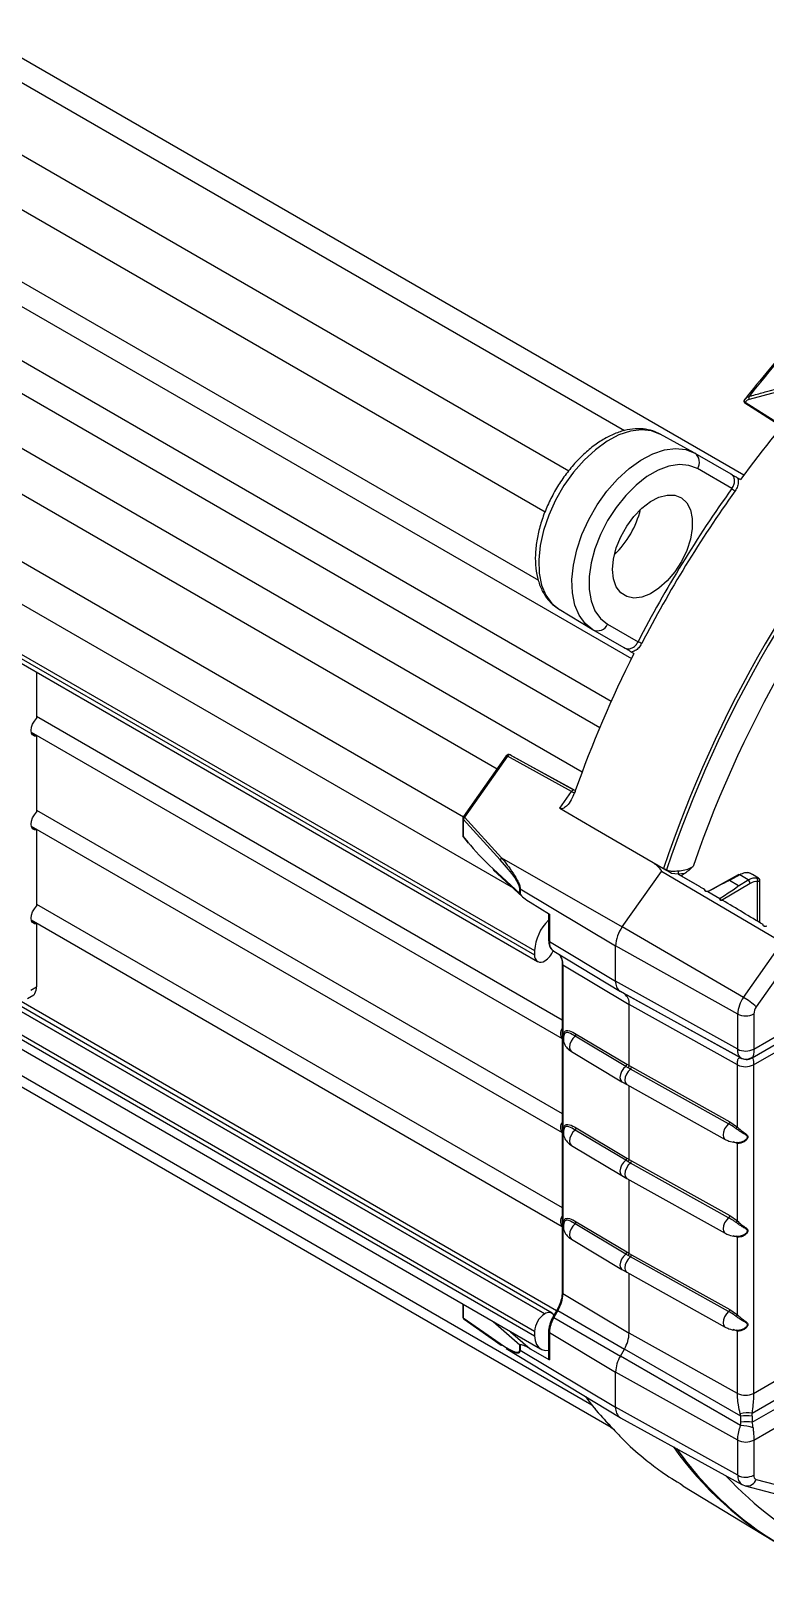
# Model space of a CAD drawing. Extents: x 7 to 135, y 1 to 99.
# Drawn here: x 25.64 to 29.48, y 69.12 to 77.21 of the extents above; entities that cross this region are included whole.
import ezdxf

# ---------------------------------------------------------------- set-up
doc = ezdxf.new("R2010")
doc.units = 0
doc.header["$MEASUREMENT"] = 0
doc.layers.add('OBJECT', color=7, linetype='CONTINUOUS')

msp = doc.modelspace()

# ---------------------------------------------------------------- linework, layer by layer
at = {"layer": 'OBJECT'}
for p, q in [((19.0765, 80.8348), (29.3657, 74.8949)), ((18.9982, 80.7517), (28.7422, 75.1267)), ((18.6713, 80.563), (28.4513, 74.9171)), ((18.4669, 80.3952), (28.3277, 74.7027)), ((18.0195, 80.1477), (28.7788, 73.9365)), ((18.2362, 80.1508), (28.2928, 74.3453)), ((17.92, 79.922), (28.6734, 73.7142)), ((24.1848, 76.1335), (28.6135, 73.5769)), ((23.9855, 75.9642), (28.5215, 73.3457)), ((23.8599, 75.7952), (28.0772, 73.3606)), ((23.0792, 75.6722), (28.1603, 72.7389)), ((23.7318, 75.5176), (27.9009, 73.1109)), ((23.0751, 75.4125), (28.2732, 72.4117)), ((29.6975, 75.3713), (29.3926, 75.2892)), ((23.2168, 75.3083), (28.2732, 72.3893)), ((23.2625, 75.2566), (28.2887, 72.355)), ((29.3708, 75.2705), (29.5673, 75.1458)), ((29.372, 75.2748), (29.5701, 75.1492)), ((29.106, 75.0103), (28.9278, 75.1081)), ((29.1093, 75.0084), (29.2969, 74.9001)), ((29.3029, 74.8239), (29.1232, 74.9277)), ((29.3329, 74.8801), (29.3485, 74.8716)), ((28.8168, 74.7061), (28.823, 74.7025)), ((28.693, 74.4918), (28.6993, 74.4882)), ((28.4004, 74.1944), (28.5742, 74.0891)), ((28.7406, 73.9929), (28.5775, 74.0871)), ((28.6543, 74.1155), (28.8131, 74.0238)), ((28.7916, 73.9622), (28.7778, 73.9705)), ((25.6727, 73.8652), (25.6727, 73.6239)), ((25.6727, 73.6349), (28.4169, 72.0506)), ((25.6452, 73.5522), (28.4169, 71.9521)), ((25.6727, 73.5315), (25.6468, 73.5465)), ((25.6727, 73.5315), (25.6727, 73.134)), ((23.3118, 73.4097), (28.3262, 70.515)), ((28.3268, 70.5153), (23.3124, 73.4101)), ((28.3643, 70.519), (23.3381, 73.4206)), ((23.37, 73.4299), (28.3879, 70.5331)), ((28.1254, 73.4287), (27.901, 73.111)), ((28.1312, 73.4265), (27.9068, 73.1088)), ((28.4664, 73.2424), (28.1312, 73.4265)), ((28.1448, 73.4333), (28.48, 73.2491)), ((28.1531, 73.4288), (28.1448, 73.4333)), ((28.4811, 73.2487), (28.1531, 73.4288)), ((22.9006, 73.3153), (28.5721, 70.0412)), ((23.0312, 73.3762), (28.3043, 70.3321)), ((23.198, 73.3306), (28.2732, 70.4008)), ((28.2732, 70.4231), (23.2168, 73.3421)), ((22.8303, 73.2967), (28.6732, 69.9237)), ((28.4049, 73.1552), (28.4664, 73.2424)), ((28.4855, 73.2467), (28.484, 73.2427)), ((25.6727, 73.1449), (28.4169, 71.5607)), ((27.8983, 73.1024), (27.8983, 73.0126)), ((27.9007, 73.0977), (27.9007, 73.008)), ((28.094, 72.8855), (27.9007, 73.0977)), ((27.9068, 73.1088), (28.1002, 72.8966)), ((25.6452, 73.0622), (28.4169, 71.4622)), ((25.6727, 73.0416), (25.6468, 73.0565)), ((25.6727, 73.0416), (25.6727, 72.6441)), ((27.9007, 73.008), (27.9249, 72.9776)), ((27.9015, 73.0033), (27.9258, 72.9729)), ((28.0566, 72.8387), (28.1963, 72.7098)), ((28.059, 72.8323), (28.2078, 72.6951)), ((28.1002, 72.8966), (28.7309, 72.5354)), ((28.7309, 72.5354), (28.9357, 72.8256)), ((28.8995, 72.8654), (28.9466, 72.841)), ((29.5659, 72.4534), (28.9357, 72.8256)), ((28.9643, 72.831), (28.9466, 72.841)), ((29.0234, 72.8115), (28.9875, 72.815)), ((29.058, 72.8145), (29.0234, 72.8115)), ((29.0234, 72.8115), (29.135, 72.7456)), ((29.058, 72.8145), (29.0424, 72.8052)), ((29.0424, 72.8052), (29.0424, 72.801)), ((29.0424, 72.801), (29.0424, 72.8052)), ((29.0424, 72.801), (29.135, 72.7456)), ((29.3362, 72.8081), (29.1798, 72.721)), ((29.3983, 72.7627), (29.2492, 72.6735)), ((29.3437, 72.8071), (29.2912, 72.7779)), ((29.337, 72.7505), (29.2912, 72.7779)), ((29.337, 72.7505), (29.3877, 72.7808)), ((29.3877, 72.7808), (29.3437, 72.8071)), ((29.4417, 72.7898), (29.4103, 72.8089)), ((29.4368, 72.5653), (29.4368, 72.7726)), ((29.4495, 72.5577), (29.4495, 72.7767)), ((28.1963, 72.7098), (28.1963, 72.7349)), ((28.1981, 72.7335), (28.6959, 72.4359)), ((28.1981, 72.7335), (28.1981, 72.7061)), ((28.2504, 72.6639), (28.3504, 72.602)), ((29.182, 72.7216), (29.1781, 72.7202)), ((29.1781, 72.7202), (29.24, 72.6836)), ((29.1801, 72.7211), (29.1798, 72.721)), ((29.24, 72.6836), (29.2422, 72.6856)), ((25.6727, 72.655), (28.4169, 71.0708)), ((28.3462, 72.6046), (28.3462, 72.4651)), ((28.3504, 72.602), (28.3504, 72.4591)), ((25.6452, 72.5723), (28.4169, 70.9722)), ((25.6727, 72.5517), (25.6468, 72.5666)), ((25.6727, 72.5517), (25.6727, 72.2231)), ((29.3638, 72.1672), (28.7309, 72.5354)), ((28.3504, 72.4591), (28.6959, 72.2526)), ((29.3334, 72.0806), (28.6959, 72.4359)), ((28.6959, 72.2526), (28.6959, 72.4359)), ((29.3638, 72.1672), (29.5659, 72.4534)), ((28.2732, 72.4117), (28.2732, 72.3893)), ((28.3262, 72.3587), (28.3268, 72.3591)), ((28.3735, 72.4082), (28.7207, 72.1977)), ((28.4169, 72.3431), (28.4169, 70.6279)), ((28.4211, 72.3371), (28.7666, 72.1306)), ((28.4211, 72.3371), (28.4211, 70.6219)), ((29.6325, 72.4041), (29.4305, 72.1179)), ((25.6249, 72.1617), (25.6577, 72.1806)), ((25.6426, 72.2058), (25.6727, 72.2231)), ((29.3334, 71.8972), (28.6959, 72.2526)), ((29.3486, 71.8529), (28.7207, 72.1977)), ((28.7418, 72.1855), (28.7207, 72.1977)), ((29.3497, 71.8517), (28.7418, 72.1855)), ((29.3321, 71.8153), (28.7666, 72.1306)), ((28.7666, 71.8112), (28.7666, 72.1306)), ((29.4175, 71.8976), (29.8213, 72.1308)), ((29.3334, 71.8972), (29.3334, 72.0806)), ((29.4082, 71.8517), (29.7837, 72.0685)), ((29.4093, 71.8523), (29.8043, 72.0804)), ((29.4162, 71.8157), (29.7595, 72.0139)), ((29.4175, 72.081), (29.4175, 71.8976)), ((28.7485, 71.8071), (28.4847, 71.9647)), ((28.4907, 71.9761), (28.7545, 71.8185)), ((28.4651, 71.8849), (28.7288, 71.7272)), ((29.3469, 71.8527), (29.3497, 71.8517)), ((29.3497, 71.8517), (29.35, 71.8519)), ((29.4093, 71.8523), (29.4089, 71.8521)), ((28.7607, 71.7997), (28.7485, 71.8071)), ((28.7545, 71.8185), (28.7666, 71.8112)), ((28.7734, 71.7927), (28.7607, 71.7997)), ((28.7666, 71.8112), (28.7792, 71.8042)), ((29.2861, 71.5069), (28.7734, 71.7927)), ((28.7792, 71.8042), (29.2919, 71.5184)), ((29.3321, 71.4903), (29.3321, 71.8153)), ((29.4162, 71.8157), (29.4162, 70.1005)), ((28.7288, 71.7272), (28.7548, 71.7122)), ((28.7548, 71.7122), (29.2675, 71.4264)), ((28.7666, 71.3213), (28.7666, 71.7057)), ((28.7485, 71.3171), (28.4847, 71.4748)), ((28.4907, 71.4862), (28.7545, 71.3285)), ((29.2919, 71.5184), (29.3321, 71.4903)), ((28.4651, 71.395), (28.7288, 71.2373)), ((29.3321, 71.4049), (29.3092, 71.4133)), ((29.3321, 71.0004), (29.3321, 71.4049)), ((28.7607, 71.3098), (28.7485, 71.3171)), ((28.7545, 71.3285), (28.7666, 71.3213)), ((28.7734, 71.3028), (28.7607, 71.3098)), ((28.7666, 71.3213), (28.7792, 71.3143)), ((29.2861, 71.017), (28.7734, 71.3028)), ((28.7792, 71.3143), (29.2919, 71.0285)), ((28.7288, 71.2373), (28.7548, 71.2223)), ((28.7548, 71.2223), (29.2675, 70.9365)), ((28.7666, 70.8313), (28.7666, 71.2157)), ((28.7485, 70.8272), (28.4847, 70.9849)), ((28.4907, 70.9963), (28.7545, 70.8386)), ((29.2919, 71.0285), (29.3321, 71.0004)), ((28.4651, 70.9051), (28.7288, 70.7474)), ((29.3321, 70.915), (29.3092, 70.9234)), ((29.3321, 70.5105), (29.3321, 70.915)), ((28.7607, 70.8199), (28.7485, 70.8272)), ((28.7545, 70.8386), (28.7666, 70.8313)), ((28.7734, 70.8129), (28.7607, 70.8199)), ((28.7666, 70.8313), (28.7792, 70.8244)), ((29.2861, 70.527), (28.7734, 70.8129)), ((28.7792, 70.8244), (29.2919, 70.5385)), ((28.7288, 70.7474), (28.7548, 70.7324)), ((28.7548, 70.7324), (29.2675, 70.4466)), ((28.7666, 70.4154), (28.7666, 70.7258)), ((27.8983, 70.5665), (27.8983, 70.4994)), ((27.9007, 70.5651), (27.9007, 70.4947)), ((28.4211, 70.6219), (28.7666, 70.4154)), ((27.9007, 70.4947), (28.094, 70.36)), ((27.9047, 70.4871), (28.098, 70.3524)), ((28.3268, 70.5153), (28.3262, 70.515)), ((28.3892, 70.5353), (28.3682, 70.4989)), ((28.3945, 70.5322), (28.3735, 70.4958)), ((28.3735, 70.4958), (28.7207, 70.2954)), ((28.3945, 70.5322), (28.7418, 70.3317)), ((29.2919, 70.5385), (29.3321, 70.5105)), ((28.0566, 70.4751), (28.0566, 70.474)), ((28.1963, 70.3523), (28.0566, 70.474)), ((28.1478, 70.4224), (28.2504, 70.3331)), ((28.2732, 70.4231), (28.2732, 70.4008)), ((28.3462, 70.4243), (28.3462, 70.2812)), ((28.3504, 70.4183), (28.6959, 70.2117)), ((28.3504, 70.4183), (28.3504, 70.2753)), ((29.3321, 70.1001), (28.7666, 70.4154)), ((29.3321, 70.4251), (29.3092, 70.4334)), ((29.3321, 70.1001), (29.3321, 70.4251)), ((28.1254, 70.3343), (28.72, 69.9739)), ((28.1963, 70.3273), (28.1963, 70.3523)), ((28.1981, 70.3534), (28.1981, 70.326)), ((28.1981, 70.326), (28.6959, 70.0284)), ((28.2504, 70.3331), (28.3504, 70.2753)), ((28.7207, 70.2954), (28.7418, 70.3317)), ((29.3497, 69.9808), (28.7418, 70.3317)), ((29.3486, 69.9329), (28.7207, 70.2954)), ((29.4162, 70.1005), (29.7595, 70.2987)), ((29.3334, 69.8563), (28.6959, 70.2117)), ((28.6959, 70.0284), (28.6959, 70.2117)), ((29.4082, 69.9979), (29.7837, 70.2147)), ((29.4093, 69.95), (29.8043, 70.1781)), ((29.4175, 69.8568), (29.8213, 70.0899)), ((29.3334, 69.673), (28.6959, 70.0284)), ((29.3497, 69.9808), (29.3469, 69.9937)), ((28.7215, 69.973), (29.3557, 69.6248)), ((29.35, 69.9496), (29.3497, 69.9808)), ((29.4089, 69.9812), (29.4093, 69.95)), ((29.3334, 69.673), (29.3334, 69.8563)), ((29.4175, 69.8568), (29.4175, 69.6734)), ((29.0462, 69.6183), (29.5206, 69.3308)), ((29.3564, 69.6252), (29.3728, 69.6179)), ((29.3728, 69.6179), (29.5855, 69.5623)), ((29.4305, 69.6515), (29.6325, 69.5986))]:
    msp.add_line(p, q, dxfattribs=at)
at = {"layer": 'OBJECT', "flags": 128}
for points in [[(28.9311, 75.1063), (28.8841, 75.1251), (28.8312, 75.131), (28.7738, 75.1237), (28.7135, 75.1035), (28.6519, 75.0709), (28.5908, 75.0268), (28.5317, 74.9724), (28.4764, 74.9092), (28.4263, 74.8389), (28.3827, 74.7635), (28.3469, 74.6849), (28.3198, 74.6054), (28.3023, 74.527), (28.2946, 74.452), (28.2972, 74.3824), (28.3098, 74.3201), (28.3322, 74.2668), (28.3638, 74.2238), (28.4036, 74.1925)], [(28.5775, 74.0871), (28.5373, 74.1187), (28.5055, 74.162), (28.4829, 74.2158), (28.4702, 74.2786), (28.4676, 74.3488), (28.4753, 74.4244), (28.493, 74.5034), (28.5203, 74.5836), (28.5564, 74.6628), (28.6003, 74.7389), (28.6509, 74.8097), (28.7067, 74.8734), (28.7662, 74.9283), (28.8279, 74.9727), (28.8899, 75.0056), (28.9507, 75.026), (29.0086, 75.0333), (29.0619, 75.0274), (29.1093, 75.0084)], [(29.1232, 74.9277), (29.0789, 74.945), (29.0289, 74.9495), (28.9745, 74.941), (28.9176, 74.9197), (28.8598, 74.8863), (28.8029, 74.8419), (28.7486, 74.7877), (28.6986, 74.7254), (28.6543, 74.657), (28.6171, 74.5844), (28.5882, 74.5099), (28.5685, 74.4358), (28.5584, 74.3643), (28.5584, 74.2976), (28.5685, 74.2376), (28.5882, 74.1863), (28.6171, 74.1452), (28.6543, 74.1155)], [(28.6801, 74.4012), (28.685, 74.4558), (28.6994, 74.5135), (28.7227, 74.5715), (28.7537, 74.6272), (28.791, 74.678), (28.8329, 74.7215), (28.8774, 74.7556), (28.9225, 74.7788), (28.9659, 74.7899), (29.0058, 74.7885), (29.0402, 74.7747), (29.0675, 74.749), (29.0864, 74.7126), (29.0961, 74.6674), (29.0961, 74.6153), (29.0864, 74.5588), (29.0675, 74.5006), (29.0402, 74.4434), (29.0058, 74.3898), (28.9659, 74.3424), (28.9225, 74.3034), (28.8774, 74.2746), (28.8329, 74.2573), (28.791, 74.2524), (28.7537, 74.2601), (28.7227, 74.28), (28.6994, 74.3112), (28.685, 74.3522), (28.6801, 74.4012)], [(25.6727, 73.5315), (25.6612, 73.532), (25.6522, 73.5376), (25.6464, 73.5477), (25.6444, 73.5614), (25.6464, 73.5774), (25.6522, 73.5942), (25.6612, 73.6102), (25.6727, 73.6239)], [(28.1448, 73.4333), (28.1433, 73.4338), (28.1417, 73.4339), (28.1399, 73.4336), (28.1381, 73.4329), (28.1363, 73.4318), (28.1345, 73.4303), (28.1327, 73.4285), (28.1312, 73.4265)], [(28.4049, 73.1552), (28.446, 73.1314), (28.5896, 73.0481), (28.9466, 72.841)], [(25.6727, 73.0416), (25.6612, 73.0421), (25.6522, 73.0477), (25.6464, 73.0578), (25.6444, 73.0715), (25.6464, 73.0875), (25.6522, 73.1042), (25.6612, 73.1203), (25.6727, 73.134)], [(27.9007, 73.008), (27.9006, 73.0052), (27.9015, 73.0033)], [(27.9249, 72.9776), (27.9249, 72.9748), (27.9258, 72.9729)], [(29.3892, 72.8177), (29.387, 72.8187), (29.3857, 72.819)], [(29.182, 72.7216), (29.1808, 72.7214), (29.1801, 72.7211)], [(25.6727, 72.5517), (25.6612, 72.5522), (25.6522, 72.5577), (25.6464, 72.5679), (25.6444, 72.5815), (25.6464, 72.5975), (25.6522, 72.6143), (25.6612, 72.6303), (25.6727, 72.6441)], [(28.4847, 71.9647), (28.4729, 71.9534), (28.4633, 71.9389), (28.4569, 71.923), (28.4548, 71.9078), (28.4569, 71.895), (28.4633, 71.8862), (28.4651, 71.8849)], [(28.7485, 71.8071), (28.7367, 71.7957), (28.727, 71.7812), (28.7207, 71.7654), (28.7185, 71.7501), (28.7207, 71.7373), (28.727, 71.7285), (28.7288, 71.7272)], [(28.7734, 71.7927), (28.762, 71.7811), (28.7526, 71.7664), (28.7465, 71.7504), (28.7444, 71.7351), (28.7465, 71.7224), (28.7526, 71.7137), (28.7548, 71.7122)], [(28.4847, 71.4748), (28.4729, 71.4634), (28.4633, 71.4489), (28.4569, 71.4331), (28.4548, 71.4178), (28.4569, 71.405), (28.4633, 71.3962), (28.4651, 71.395)], [(29.2861, 71.5069), (29.2747, 71.4953), (29.2653, 71.4806), (29.2592, 71.4646), (29.2571, 71.4493), (29.2592, 71.4366), (29.2653, 71.4279), (29.2675, 71.4264)], [(28.7485, 71.3171), (28.7367, 71.3058), (28.727, 71.2913), (28.7207, 71.2754), (28.7185, 71.2602), (28.7207, 71.2474), (28.727, 71.2386), (28.7288, 71.2373)], [(28.7734, 71.3028), (28.762, 71.2912), (28.7526, 71.2765), (28.7465, 71.2605), (28.7444, 71.2452), (28.7465, 71.2324), (28.7526, 71.2238), (28.7548, 71.2223)], [(28.4847, 70.9849), (28.4729, 70.9735), (28.4633, 70.959), (28.4569, 70.9432), (28.4548, 70.9279), (28.4569, 70.9151), (28.4633, 70.9063), (28.4651, 70.9051)], [(29.2861, 71.017), (29.2747, 71.0053), (29.2653, 70.9907), (29.2592, 70.9747), (29.2571, 70.9594), (29.2592, 70.9466), (29.2653, 70.9379), (29.2675, 70.9365)], [(28.7485, 70.8272), (28.7367, 70.8158), (28.727, 70.8013), (28.7207, 70.7855), (28.7185, 70.7703), (28.7207, 70.7574), (28.727, 70.7486), (28.7288, 70.7474)], [(28.7734, 70.8129), (28.762, 70.8012), (28.7526, 70.7866), (28.7465, 70.7706), (28.7444, 70.7553), (28.7465, 70.7425), (28.7526, 70.7338), (28.7548, 70.7324)], [(28.3682, 70.4989), (28.3683, 70.4988), (28.369, 70.4984), (28.3701, 70.4978), (28.3716, 70.4969), (28.3735, 70.4958)], [(28.3892, 70.5353), (28.3893, 70.5352), (28.39, 70.5348), (28.3911, 70.5342), (28.3926, 70.5333), (28.3945, 70.5322)], [(29.2861, 70.527), (29.2747, 70.5154), (29.2653, 70.5007), (29.2592, 70.4848), (29.2571, 70.4695), (29.2592, 70.4567), (29.2653, 70.448), (29.2675, 70.4466)], [(28.2732, 70.4008), (28.2757, 70.376), (28.2829, 70.3552), (28.2946, 70.3394), (28.3102, 70.3292), (28.329, 70.3251), (28.3462, 70.3265)], [(28.098, 70.3524), (28.0989, 70.3519), (28.1002, 70.3513)]]:
    msp.add_lwpolyline(points, dxfattribs=at)
at = {"layer": 'OBJECT'}
for centre, radius, start, end in [((33.7058, 71.9431), 5.4682, 128.33574, 142.06457), ((34.1878, 71.3246), 5.9999, 138.06782, 143.76052), ((29.4077, 75.2966), 0.0168, 150.81313, 205.88134), ((34.9475, 70.8321), 6.3282, 138.15237, 161.49175), ((34.9612, 70.8242), 6.3263, 138.15054, 161.48299), ((29.076, 74.9611), 0.0579, 324.66747, 54.77689), ((34.941, 70.8351), 6.179, 137.90817, 160.95288), ((34.5501, 71.0618), 6.4565, 144.36026, 152.69236), ((34.546, 71.0641), 6.4306, 144.36025, 152.69238), ((29.3629, 74.8861), 0.0865, 226.07768, 240.12941), ((28.3477, 74.8339), 0.493, 313.91545, 346.08997), ((28.6017, 74.1397), 0.0579, 245.22877, 335.33135), ((34.3131, 71.176), 6.1846, 153.22458, 160.43898), ((28.7419, 73.8588), 0.1797, 59.92492, 66.66427), ((28.1376, 73.4201), 0.015, 61.72623, 144.77489), ((28.1254, 73.42), 0.00871, 48.01791, 90.04254), ((28.5321, 73.353), 0.1287, 239.2844, 246.46367), ((27.9133, 73.1024), 0.015, 144.77489, 180), ((27.9045, 73.1026), 0.00628, 182.21761, 231.76943), ((27.9192, 73.0946), 0.0188, 131.04011, 170.63747), ((27.9005, 73.101), 0.01, 50.82178, 87.23866), ((27.9133, 73.0126), 0.015, 180, 218.59794), ((27.9045, 73.0129), 0.00628, 182.21761, 231.76943), ((28.0647, 72.8382), 0.00815, 176.43275, 225.70482), ((28.1125, 72.8825), 0.0188, 131.05683, 170.62076), ((27.8185, 72.8348), 1.2051, 358.89242, 359.66546), ((29.3391, 72.8012), 0.00747, 52.33464, 112.98393), ((29.3756, 72.7616), 0.0228, 2.79587, 57.78885), ((29.4224, 72.7793), 0.0159, 334.91035, 53.39042), ((28.2041, 72.7437), 0.0118, 228.42347, 239.41352), ((29.2249, 72.6713), 0.0225, 2.63917, 39.45485), ((28.5061, 72.4005), 0.2331, 133.29263, 177.25325), ((28.8763, 72.4284), 0.1806, 143.6507, 177.59958), ((28.3536, 72.4658), 0.00742, 185.35452, 244.61459), ((28.4061, 72.4536), 0.056, 174.37949, 234.30203), ((28.3055, 72.3841), 0.0328, 170.786, 309.20344), ((28.2654, 72.4552), 0.1141, 302.55289, 337.44406), ((28.3499, 72.3415), 0.0714, 356.44672, 44.57974), ((28.4243, 72.3438), 0.00746, 186.05645, 244.54405), ((25.6113, 72.2206), 0.0614, 327.656, 2.34749), ((28.756, 72.2467), 0.0604, 174.37953, 234.30209), ((28.7065, 72.1365), 0.0604, 354.37953, 54.30209), ((29.4905, 72.074), 0.1573, 143.65071, 177.5996), ((29.1764, 71.8442), 0.3735, 47.12706, 59.86795), ((29.4844, 72.0782), 0.067, 143.65062, 177.59979), ((29.375, 72.1631), 0.0925, 243.23353, 297.34415), ((28.4524, 71.9791), 0.0445, 142.83641, 217.16359), ((28.4754, 71.9769), 0.0154, 307.50582, 357.00775), ((29.375, 71.9798), 0.0925, 243.23353, 297.34415), ((29.3784, 71.9035), 0.0598, 238.21717, 299.96299), ((29.3769, 71.9046), 0.059, 241.25108, 308.81877), ((29.3789, 71.9041), 0.06, 240.8107, 299.99949), ((29.3793, 71.9043), 0.06, 240.8122, 299.99799), ((28.7391, 71.8193), 0.0154, 307.51619, 356.98034), ((28.7633, 71.805), 0.0159, 309.41946, 357.18844), ((29.3738, 71.8979), 0.0925, 243.23439, 297.3432), ((28.4524, 71.4892), 0.0445, 142.83646, 217.16354), ((28.4754, 71.487), 0.0154, 307.50677, 357.0073), ((29.276, 71.5192), 0.0159, 309.39132, 357.21658), ((29.3109, 71.4999), 0.0233, 309.40437, 335.85066), ((29.3254, 71.4039), 0.0068, 8.58682, 87.74057), ((28.7391, 71.3293), 0.0154, 307.51714, 356.97989), ((28.7633, 71.3151), 0.0159, 309.42038, 357.18799), ((28.4524, 70.9993), 0.0445, 142.83646, 217.16354), ((28.4754, 70.9971), 0.0154, 307.50648, 357.00759), ((29.276, 71.0292), 0.0159, 309.39224, 357.21613), ((29.3109, 71.0099), 0.0233, 309.40405, 335.85058), ((29.3254, 70.914), 0.0068, 8.58593, 87.74087), ((28.7391, 70.8394), 0.0154, 307.51685, 356.98018), ((28.7633, 70.8251), 0.0159, 309.4201, 357.18827), ((28.2356, 70.6282), 0.1857, 328.85638, 358.04342), ((28.4243, 70.6286), 0.00742, 185.35452, 244.61459), ((27.9133, 70.4994), 0.015, 180, 235.14532), ((27.9045, 70.4996), 0.00628, 182.21761, 231.76943), ((27.9105, 70.495), 0.00986, 181.98498, 233.86723), ((28.3883, 70.4179), 0.1153, 122.6055, 177.39448), ((28.3476, 70.4902), 0.0326, 35.58026, 129.59637), ((28.5109, 70.4128), 0.1606, 148.8562, 178.04358), ((29.276, 70.5393), 0.0159, 309.39197, 357.21641), ((29.3109, 70.52), 0.0233, 309.40405, 335.85058), ((28.3536, 70.425), 0.00743, 185.39306, 244.59839), ((28.5936, 70.4213), 0.1731, 328.85617, 358.04357), ((29.3254, 70.4241), 0.0068, 8.58678, 87.73988), ((28.1038, 70.3604), 0.00986, 181.98536, 233.88075), ((28.2041, 70.3361), 0.0118, 228.42347, 239.41352), ((28.8689, 70.2058), 0.1731, 148.85617, 178.04357), ((29.3738, 70.1827), 0.0925, 243.23439, 297.3432), ((28.7569, 70.023), 0.0613, 174.96947, 234.66905), ((29.3903, 69.8108), 0.1879, 84.53989, 103.37408), ((29.3388, 69.6942), 0.2389, 71.6867, 87.6578), ((29.3805, 69.813), 0.1706, 80.41287, 100.41771), ((29.3809, 69.7818), 0.1706, 80.4116, 100.41901), ((29.375, 69.9389), 0.0925, 243.23353, 297.34415), ((30.4437, 70.8401), 1.7689, 215.16409, 240.86581), ((30.5118, 70.8781), 1.8387, 215.40377, 230.266), ((30.5261, 70.8169), 1.699, 222.42643, 266.57349), ((29.3864, 69.6683), 0.0533, 174.94684, 234.96869), ((29.375, 69.7556), 0.0925, 243.23353, 297.34415), ((29.4377, 69.6706), 0.0205, 172.11224, 249.14243), ((29.382, 69.6685), 0.0513, 259.60985, 340.71018), ((30.4095, 70.7636), 1.6853, 230.45208, 251.85158)]:
    msp.add_arc(centre, radius, start, end, dxfattribs=at)
for centre, major_axis, ratio, start_param, end_param in [((28.4719, 73.2365), (0.0085, 0.0124), 0.526328, 0.056282, 1.45229), ((28.0725, 72.8873), (0.1955, -0.1855), 0.172095, 4.03341, 4.793632), ((27.9775, 72.931), (0.2159, -0.2048), 0.172095, 0.161859, 1.171151), ((27.7382, 73.5223), (1.1977, -0.6966), 0.042784, 6.27941, 6.556261), ((30.1732, 72.0842), (3.6994, -2.1356), 0.009935, 1.902793, 1.928), ((29.0261, 72.7617), (7.3322, -4.38), 0.004925, 1.555199, 1.558885), ((28.5596, 72.3582), (0.7317, 0.4196), 0.012773, 0.007173, 0.54638), ((28.6305, 72.3159), (0.7066, 0.4346), 0.013205, 5.750848, 6.290076), ((29.3983, 72.6783), (0.0503, 0.0903), 0.567218, 0.211874, 0.777194), ((28.2089, 72.7145), (-0.0086, 0.0196), 0.629531, 1.534865, 1.730865), ((28.2506, 72.676), (0.0532, -0.0341), 0.163989, 3.442415, 4.813514), ((29.0261, 72.7617), (7.3322, -4.38), 0.004925, 1.513685, 1.542462), ((25.5882, 72.256), (-0.0718, 0.0736), 0.333306, 3.056823, 3.318704), ((29.2893, 71.8861), (0.0607, -0.0342), 0.010626, 6.276979, 6.507549), ((29.2165, 71.741), (0.1925, 0.1111), 0.00007, 6.197181, 6.270648), ((29.3185, 71.9385), (0.0931, -0.0843), 0.270168, 6.196621, 6.427191), ((27.9775, 70.5235), (0.2159, -0.2048), 0.172095, 5.435752, 6.445044), ((28.2089, 70.357), (0.015, 0.0068), 0.100542, 2.327922, 2.523922), ((28.2506, 70.3207), (0.0532, -0.032), 0.169875, 1.676324, 3.047423), ((28.3612, 70.2813), (0.015, 0.0002), 0.567125, 3.133167, 3.901112), ((29.2165, 70.0896), (-0.1361, 0.2357), 0.577247, 3.93937, 4.012837), ((29.2893, 69.9145), (0.0432, 0.073), 0.584325, 5.285999, 5.516569), ((29.3185, 69.8976), (0.0165, 0.1312), 0.719639, 4.98106, 5.21163)]:
    msp.add_ellipse(centre, major_axis=major_axis, ratio=ratio, start_param=start_param, end_param=end_param, dxfattribs=at)
for points, knots in [([(30.3041, 76.2307), (30.2771, 76.2095), (30.1991, 76.1481), (30.0715, 76.0395), (29.9225, 75.9026), (29.7765, 75.7576), (29.634, 75.6049), (29.4977, 75.4487), (29.4113, 75.3403), (29.3693, 75.2877)], [0, 0, 0, 0, 0.081632, 0.236326, 0.390961, 0.545529, 0.700035, 0.854485, 1, 1, 1, 1]), ([(29.3931, 75.3048), (29.3986, 75.3063), (29.4265, 75.3141), (29.5266, 75.3418), (29.6217, 75.367), (29.6943, 75.3862)], [0, 0, 0, 0, 0.055718, 0.278597, 1, 1, 1, 1]), ([(29.3677, 75.2851), (29.3674, 75.2847), (29.3664, 75.2834), (29.3658, 75.2803), (29.3661, 75.2766), (29.3676, 75.2735), (29.3694, 75.2716), (29.3705, 75.2709), (29.3709, 75.2707)], [0, 0, 0, 0, 0.0887058, 0.3108846, 0.5372479, 0.7531487, 0.9328211, 1, 1, 1, 1]), ([(29.3682, 75.286), (29.3677, 75.2852), (29.3664, 75.2834), (29.3667, 75.2805), (29.368, 75.2782), (29.3695, 75.2767), (29.3707, 75.2757), (29.3715, 75.2751), (29.372, 75.2748), (29.372, 75.2748)], [0, 0, 0, 0, 0.213313, 0.482367, 0.699842, 0.809756, 0.904583, 0.992373, 1, 1, 1, 1]), ([(29.3682, 75.286), (29.3703, 75.289), (29.3766, 75.2982), (29.3865, 75.3021), (29.3931, 75.3048)], [0, 0, 0, 0, 0.331242, 1, 1, 1, 1]), ([(29.372, 75.2748), (29.372, 75.2748), (29.3718, 75.2745), (29.3715, 75.2741), (29.3712, 75.2735), (29.3708, 75.273), (29.3704, 75.272), (29.3702, 75.271), (29.3708, 75.2709), (29.371, 75.2708)], [0, 0, 0, 0, 0.012303, 0.154176, 0.195356, 0.302135, 0.479376, 0.833396, 1, 1, 1, 1]), ([(29.3926, 75.2892), (29.3865, 75.2866), (29.3788, 75.2831), (29.3732, 75.2763), (29.372, 75.2748)], [0, 0, 0, 0, 0.7852213, 1, 1, 1, 1]), ([(28.9319, 75.1058), (28.9223, 75.1108), (28.8974, 75.1238), (28.8526, 75.1351), (28.7983, 75.1374), (28.7415, 75.1283), (28.6827, 75.108), (28.6232, 75.0766), (28.5645, 75.0349), (28.5081, 74.9839), (28.4556, 74.9252), (28.408, 74.8602), (28.3664, 74.7905), (28.3317, 74.7175), (28.3046, 74.6428), (28.286, 74.5681), (28.2763, 74.4948), (28.2762, 74.4245), (28.2861, 74.3588), (28.3063, 74.2996), (28.3365, 74.2492), (28.3705, 74.2137), (28.3951, 74.198), (28.4043, 74.1921)], [0, 0, 0, 0, 0.028443, 0.074047, 0.119956, 0.167116, 0.215844, 0.265768, 0.316245, 0.36674, 0.417097, 0.467327, 0.517495, 0.567687, 0.617972, 0.668441, 0.719186, 0.770268, 0.821637, 0.8728, 0.922925, 0.971244, 1, 1, 1, 1]), ([(29.3029, 74.8239), (29.3071, 74.8305), (29.315, 74.8431), (29.3184, 74.863), (29.3155, 74.8804), (29.3076, 74.893), (29.3, 74.8981), (29.2969, 74.9001)], [0, 0, 0, 0, 0.2368, 0.44979, 0.65869, 0.864892, 1, 1, 1, 1]), ([(29.2969, 74.9001), (29.297, 74.9), (29.3036, 74.8964), (29.3163, 74.8893), (29.3275, 74.8831), (29.3329, 74.8801)], [0, 0, 0, 0, 0.00714, 0.518593, 1, 1, 1, 1]), ([(29.3329, 74.8801), (29.3346, 74.8736), (29.338, 74.8599), (29.3341, 74.8352), (29.3247, 74.8195), (29.3198, 74.8112)], [0, 0, 0, 0, 0.305286, 0.634566, 1, 1, 1, 1]), ([(28.7406, 73.9929), (28.7441, 73.9912), (28.7528, 73.9869), (28.7687, 73.9865), (28.7861, 73.9929), (28.8021, 74.0055), (28.8095, 74.0177), (28.8131, 74.0238)], [0, 0, 0, 0, 0.14693, 0.359583, 0.573038, 0.786526, 1, 1, 1, 1]), ([(28.7778, 73.9705), (28.7727, 73.9736), (28.7612, 73.9806), (28.7479, 73.9885), (28.7407, 73.9929), (28.7406, 73.9929)], [0, 0, 0, 0, 0.442796, 0.993215, 1, 1, 1, 1]), ([(28.832, 74.0143), (28.8274, 74.0069), (28.8181, 73.992), (28.7986, 73.9766), (28.7846, 73.9725), (28.7778, 73.9705)], [0, 0, 0, 0, 0.341473, 0.683232, 1, 1, 1, 1]), ([(28.484, 73.2427), (28.4736, 73.2182), (28.4595, 73.1851), (28.4337, 73.1593), (28.4206, 73.153), (28.4117, 73.1521), (28.4069, 73.1543), (28.4049, 73.1552)], [0, 0, 0, 0, 0.565587, 0.765417, 0.861428, 0.943083, 1, 1, 1, 1]), ([(28.1002, 72.8966), (28.1052, 72.8904), (28.1306, 72.8592), (28.16, 72.82), (28.185, 72.7749), (28.1926, 72.7582), (28.1968, 72.7448), (28.198, 72.7376), (28.1981, 72.7343), (28.1981, 72.7335)], [0, 0, 0, 0, 0.137947, 0.692419, 0.793999, 0.896128, 0.945764, 0.986921, 1, 1, 1, 1]), ([(28.9625, 72.8333), (28.965, 72.8321), (28.9733, 72.828), (28.9938, 72.8262), (29.0126, 72.8272), (29.0236, 72.8278)], [0, 0, 0, 0, 0.149764, 0.500184, 1, 1, 1, 1]), ([(28.9643, 72.831), (28.9638, 72.8317), (28.9632, 72.8324), (28.9626, 72.8332), (28.9625, 72.8333)], [0, 0, 0, 0, 0.884292, 1, 1, 1, 1]), ([(28.9875, 72.815), (28.9815, 72.8191), (28.9738, 72.8244), (28.9661, 72.8298), (28.9643, 72.831)], [0, 0, 0, 0, 0.76973, 1, 1, 1, 1]), ([(29.0236, 72.8278), (29.0351, 72.829), (29.058, 72.8313), (29.0836, 72.8413), (29.0962, 72.8491), (29.1003, 72.8516)], [0, 0, 0, 0, 0.400709, 0.804161, 1, 1, 1, 1]), ([(29.1003, 72.8516), (29.1002, 72.8515), (29.0931, 72.8443), (29.0794, 72.8301), (29.065, 72.8195), (29.058, 72.8145)], [0, 0, 0, 0, 0.006936, 0.520711, 1, 1, 1, 1]), ([(29.3892, 72.8177), (29.3827, 72.8181), (29.3686, 72.8188), (29.3525, 72.8113), (29.3437, 72.8071)], [0, 0, 0, 0, 0.454597, 1, 1, 1, 1]), ([(29.4105, 72.8086), (29.4061, 72.8112), (29.3977, 72.8163), (29.3895, 72.8179), (29.3856, 72.8187)], [0, 0, 0, 0, 0.5279153, 1, 1, 1, 1]), ([(29.3877, 72.7808), (29.3948, 72.7845), (29.4104, 72.7926), (29.4243, 72.7923), (29.4319, 72.7921)], [0, 0, 0, 0, 0.45363, 1, 1, 1, 1]), ([(29.4102, 72.8087), (29.4071, 72.8106), (29.3994, 72.8152), (29.393, 72.8168), (29.3892, 72.8177)], [0, 0, 0, 0, 0.413345, 1, 1, 1, 1]), ([(29.4319, 72.7921), (29.4347, 72.7916), (29.4398, 72.7907), (29.441, 72.79), (29.4416, 72.7897)], [0, 0, 0, 0, 0.539498, 1, 1, 1, 1]), ([(29.4492, 72.7767), (29.4487, 72.7758), (29.4477, 72.774), (29.4403, 72.773), (29.4368, 72.7726)], [0, 0, 0, 0, 0.522877, 1, 1, 1, 1]), ([(29.4493, 72.7767), (29.4493, 72.7771), (29.4496, 72.779), (29.4486, 72.7822), (29.4467, 72.7856), (29.4445, 72.7879), (29.4426, 72.7893), (29.4418, 72.7898), (29.4415, 72.7899)], [0, 0, 0, 0, 0.071757, 0.342348, 0.568742, 0.764112, 0.929548, 1, 1, 1, 1]), ([(29.1781, 72.7202), (29.1769, 72.72), (29.1744, 72.7196), (29.1705, 72.7198), (29.1669, 72.7208), (29.1637, 72.7226), (29.1617, 72.7252), (29.1612, 72.7276), (29.1618, 72.729), (29.162, 72.7295)], [0, 0, 0, 0, 0.137862, 0.274985, 0.422502, 0.583553, 0.748754, 0.909983, 1, 1, 1, 1]), ([(29.162, 72.7295), (29.1635, 72.7274), (29.1657, 72.7242), (29.1672, 72.7208), (29.1677, 72.7196)], [0, 0, 0, 0, 0.667202, 1, 1, 1, 1]), ([(29.1771, 72.7201), (29.1764, 72.7199), (29.175, 72.7197), (29.1724, 72.7197), (29.1699, 72.72), (29.168, 72.7206), (29.1669, 72.7211), (29.1665, 72.7214), (29.1666, 72.7213), (29.1666, 72.7213)], [0, 0, 0, 0, 0.157917, 0.334999, 0.518629, 0.677272, 0.826355, 0.994077, 1, 1, 1, 1]), ([(29.1798, 72.721), (29.1796, 72.7208), (29.179, 72.7206), (29.1779, 72.7202), (29.1771, 72.7201), (29.1771, 72.7201)], [0, 0, 0, 0, 0.506185, 0.981164, 1, 1, 1, 1]), ([(29.2554, 72.6737), (29.2541, 72.6735), (29.2516, 72.6731), (29.2476, 72.6735), (29.244, 72.6747), (29.241, 72.6767), (29.2392, 72.6793), (29.239, 72.6818), (29.2397, 72.6831), (29.24, 72.6836)], [0, 0, 0, 0, 0.139606, 0.27853, 0.427925, 0.588351, 0.75118, 0.908794, 1, 1, 1, 1]), ([(29.255, 72.6737), (29.2543, 72.6736), (29.2527, 72.6733), (29.25, 72.6733), (29.2476, 72.6736), (29.2457, 72.6742), (29.2445, 72.6747), (29.2441, 72.675), (29.2442, 72.6749), (29.2442, 72.6749)], [0, 0, 0, 0, 0.17303, 0.346813, 0.526907, 0.682521, 0.8288, 0.993253, 1, 1, 1, 1]), ([(29.4845, 72.5392), (29.4834, 72.5389), (29.4812, 72.5382), (29.4775, 72.5379), (29.4737, 72.5383), (29.4701, 72.5396), (29.4672, 72.5417), (29.4657, 72.5444), (29.4657, 72.5466), (29.4661, 72.5476), (29.4662, 72.5477)], [0, 0, 0, 0, 0.12289, 0.245248, 0.37573, 0.521584, 0.673937, 0.82702, 0.976103, 1, 1, 1, 1]), ([(29.476, 72.5382), (29.4753, 72.5382), (29.4738, 72.5384), (29.4721, 72.5389), (29.4709, 72.5394), (29.4706, 72.5398), (29.4706, 72.5397), (29.4706, 72.5397)], [0, 0, 0, 0, 0.235675, 0.487525, 0.724215, 0.990484, 1, 1, 1, 1]), ([(29.4839, 72.5393), (29.4836, 72.5392), (29.4831, 72.5389), (29.4813, 72.5384), (29.4791, 72.5381), (29.4771, 72.538), (29.4762, 72.5381), (29.476, 72.5382)], [0, 0, 0, 0, 0.235077, 0.455601, 0.692875, 0.949297, 1, 1, 1, 1]), ([(28.3462, 72.4651), (28.3465, 72.4596), (28.3473, 72.4445), (28.3549, 72.423), (28.3675, 72.413), (28.3737, 72.408)], [0, 0, 0, 0, 0.231337, 0.624794, 1, 1, 1, 1]), ([(28.3947, 72.3959), (28.3971, 72.3943), (28.4041, 72.3894), (28.4129, 72.3751), (28.4167, 72.3565), (28.4169, 72.345), (28.4169, 72.3431)], [0, 0, 0, 0, 0.193598, 0.567548, 0.930471, 1, 1, 1, 1]), ([(28.4247, 71.9537), (28.4247, 71.9537), (28.4225, 71.9592), (28.4223, 71.9694), (28.4242, 71.9819), (28.4302, 71.9904), (28.4405, 71.9953), (28.4609, 71.9934), (28.4787, 71.9831), (28.4907, 71.9761)], [0, 0, 0, 0, 0.0002475, 0.123483, 0.2373635, 0.3512743, 0.4724787, 0.6459416, 1, 1, 1, 1]), ([(28.427, 71.9738), (28.4252, 71.9647), (28.4215, 71.9462), (28.4302, 71.919), (28.4455, 71.8983), (28.459, 71.8891), (28.4651, 71.8849)], [0, 0, 0, 0, 0.2651145, 0.5349721, 0.7908359, 1, 1, 1, 1]), ([(28.4847, 71.9647), (28.4738, 71.9716), (28.4578, 71.9817), (28.4401, 71.9851), (28.4317, 71.9813), (28.4274, 71.9767), (28.4268, 71.9725), (28.4267, 71.9717)], [0, 0, 0, 0, 0.472282, 0.6881252, 0.8340669, 0.968844, 1, 1, 1, 1]), ([(29.3321, 71.8153), (29.3323, 71.8218), (29.3329, 71.8377), (29.3377, 71.8523), (29.3435, 71.8525), (29.3469, 71.8527)], [0, 0, 0, 0, 0.2312353, 0.5618142, 1, 1, 1, 1]), ([(29.3486, 71.8529), (29.3456, 71.8554), (29.3396, 71.8605), (29.3344, 71.8758), (29.3337, 71.8901), (29.3334, 71.8972)], [0, 0, 0, 0, 0.327548, 0.667873, 1, 1, 1, 1]), ([(29.4082, 71.8517), (29.4098, 71.8515), (29.4127, 71.8512), (29.4158, 71.8373), (29.4161, 71.822), (29.4162, 71.8157)], [0, 0, 0, 0, 0.434541, 0.766719, 1, 1, 1, 1]), ([(29.4175, 71.8976), (29.4174, 71.8916), (29.4172, 71.8795), (29.4156, 71.8663), (29.4144, 71.8611), (29.4139, 71.8587)], [0, 0, 0, 0, 0.342113, 0.68544, 1, 1, 1, 1]), ([(28.7607, 71.7997), (28.7609, 71.7999), (28.7618, 71.8006), (28.7634, 71.8023), (28.7652, 71.8052), (28.7664, 71.8083), (28.7665, 71.8102), (28.7666, 71.8112)], [0, 0, 0, 0, 0.0478019, 0.2777873, 0.5185348, 0.7592703, 1, 1, 1, 1]), ([(28.4247, 71.4638), (28.4247, 71.4638), (28.4225, 71.4693), (28.4223, 71.4795), (28.4242, 71.492), (28.4302, 71.5005), (28.4405, 71.5053), (28.4609, 71.5035), (28.4787, 71.4932), (28.4907, 71.4862)], [0, 0, 0, 0, 0.000247, 0.123483, 0.237363, 0.351274, 0.472479, 0.645941, 1, 1, 1, 1]), ([(28.427, 71.4839), (28.4252, 71.4747), (28.4215, 71.4562), (28.4302, 71.429), (28.4455, 71.4083), (28.459, 71.3991), (28.4651, 71.395)], [0, 0, 0, 0, 0.265114, 0.534973, 0.790836, 1, 1, 1, 1]), ([(28.4847, 71.4748), (28.4738, 71.4817), (28.4578, 71.4918), (28.4401, 71.4951), (28.4317, 71.4914), (28.4274, 71.4868), (28.4268, 71.4826), (28.4267, 71.4818)], [0, 0, 0, 0, 0.472282, 0.688125, 0.834066, 0.968844, 1, 1, 1, 1]), ([(29.3257, 71.4819), (29.3207, 71.4856), (29.3074, 71.4955), (29.2943, 71.5025), (29.2861, 71.5069)], [0, 0, 0, 0, 0.3762357, 1, 1, 1, 1]), ([(29.3257, 71.4107), (29.3317, 71.4105), (29.3434, 71.41), (29.3622, 71.4163), (29.3757, 71.4244), (29.3825, 71.4319), (29.3844, 71.4366), (29.3843, 71.4409), (29.3817, 71.4448), (29.3746, 71.4506), (29.3613, 71.458), (29.3428, 71.4687), (29.3313, 71.4775), (29.3257, 71.4819)], [0, 0, 0, 0, 0.147035, 0.28647, 0.40729, 0.459962, 0.48772, 0.515319, 0.556515, 0.598194, 0.718105, 0.860958, 1, 1, 1, 1]), ([(29.3321, 71.4903), (29.3373, 71.4855), (29.3479, 71.4756), (29.3653, 71.4629), (29.3777, 71.4538), (29.3843, 71.4466), (29.3867, 71.4418), (29.3868, 71.4368), (29.385, 71.4314), (29.3788, 71.4228), (29.3661, 71.4132), (29.3484, 71.4054), (29.3376, 71.4051), (29.3321, 71.4049)], [0, 0, 0, 0, 0.132135, 0.271131, 0.391979, 0.436141, 0.482262, 0.514241, 0.545735, 0.602306, 0.72435, 0.860183, 1, 1, 1, 1]), ([(29.2675, 71.4264), (29.2738, 71.4234), (29.2904, 71.4155), (29.313, 71.4099), (29.3285, 71.4109), (29.3318, 71.4111)], [0, 0, 0, 0, 0.3238614, 0.8552468, 1, 1, 1, 1]), ([(28.7607, 71.3098), (28.7609, 71.3099), (28.7618, 71.3107), (28.7634, 71.3124), (28.7652, 71.3152), (28.7664, 71.3184), (28.7665, 71.3203), (28.7666, 71.3213)], [0, 0, 0, 0, 0.047803, 0.277787, 0.518537, 0.759266, 1, 1, 1, 1]), ([(28.4247, 70.9739), (28.4247, 70.9739), (28.4225, 70.9793), (28.4223, 70.9896), (28.4242, 71.002), (28.4302, 71.0106), (28.4405, 71.0154), (28.4609, 71.0136), (28.4787, 71.0032), (28.4907, 70.9963)], [0, 0, 0, 0, 0.000247, 0.123483, 0.237363, 0.351274, 0.472479, 0.645941, 1, 1, 1, 1]), ([(28.427, 70.994), (28.4252, 70.9848), (28.4215, 70.9663), (28.4302, 70.9391), (28.4455, 70.9184), (28.459, 70.9092), (28.4651, 70.9051)], [0, 0, 0, 0, 0.265114, 0.534972, 0.790836, 1, 1, 1, 1]), ([(28.4847, 70.9849), (28.4737, 70.9918), (28.4577, 71.0019), (28.4402, 71.0051), (28.4315, 71.0017), (28.4269, 70.9946), (28.4248, 70.9881), (28.4254, 70.9838), (28.4254, 70.9835)], [0, 0, 0, 0, 0.425061, 0.619323, 0.750673, 0.871975, 0.992159, 1, 1, 1, 1]), ([(29.3257, 70.992), (29.3207, 70.9957), (29.3074, 71.0056), (29.2943, 71.0126), (29.2861, 71.017)], [0, 0, 0, 0, 0.376236, 1, 1, 1, 1]), ([(29.3257, 70.9208), (29.3317, 70.9206), (29.3434, 70.9201), (29.3622, 70.9264), (29.3757, 70.9345), (29.3825, 70.942), (29.3844, 70.9467), (29.3843, 70.9509), (29.3817, 70.9549), (29.3746, 70.9607), (29.3613, 70.968), (29.3428, 70.9788), (29.3313, 70.9876), (29.3257, 70.992)], [0, 0, 0, 0, 0.147035, 0.28647, 0.40729, 0.459962, 0.48772, 0.515319, 0.556515, 0.598193, 0.718105, 0.860958, 1, 1, 1, 1]), ([(29.3321, 71.0004), (29.3373, 70.9956), (29.3479, 70.9857), (29.3653, 70.973), (29.3777, 70.9639), (29.3843, 70.9567), (29.3867, 70.9518), (29.3868, 70.9469), (29.385, 70.9415), (29.3788, 70.9329), (29.3661, 70.9233), (29.3484, 70.9155), (29.3376, 70.9152), (29.3321, 70.915)], [0, 0, 0, 0, 0.132135, 0.27113, 0.391979, 0.436142, 0.482262, 0.51424, 0.545735, 0.602306, 0.72435, 0.860183, 1, 1, 1, 1]), ([(29.2675, 70.9365), (29.2738, 70.9335), (29.2904, 70.9256), (29.313, 70.92), (29.3285, 70.921), (29.3318, 70.9212)], [0, 0, 0, 0, 0.323861, 0.855247, 1, 1, 1, 1]), ([(28.7607, 70.8199), (28.7609, 70.82), (28.7618, 70.8207), (28.7634, 70.8225), (28.7652, 70.8253), (28.7664, 70.8285), (28.7665, 70.8304), (28.7666, 70.8313)], [0, 0, 0, 0, 0.0478017, 0.2777863, 0.5185363, 0.7592687, 1, 1, 1, 1]), ([(28.4169, 70.6279), (28.4167, 70.6224), (28.4161, 70.6063), (28.4089, 70.5765), (28.3978, 70.5505), (28.3904, 70.5374), (28.3892, 70.5353)], [0, 0, 0, 0, 0.193934, 0.570172, 0.931055, 1, 1, 1, 1]), ([(28.3682, 70.4989), (28.365, 70.4932), (28.3584, 70.4813), (28.355, 70.4689), (28.3533, 70.4625)], [0, 0, 0, 0, 0.484071, 1, 1, 1, 1]), ([(29.3257, 70.502), (29.3207, 70.5058), (29.3074, 70.5157), (29.2943, 70.5227), (29.2861, 70.527)], [0, 0, 0, 0, 0.376236, 1, 1, 1, 1]), ([(29.3257, 70.4309), (29.3317, 70.4306), (29.3434, 70.4302), (29.3622, 70.4365), (29.3757, 70.4446), (29.3825, 70.4521), (29.3844, 70.4568), (29.3843, 70.461), (29.3817, 70.465), (29.3746, 70.4708), (29.3613, 70.4781), (29.3428, 70.4889), (29.3313, 70.4977), (29.3257, 70.502)], [0, 0, 0, 0, 0.147035, 0.28647, 0.40729, 0.459962, 0.48772, 0.515319, 0.556515, 0.598194, 0.718105, 0.860958, 1, 1, 1, 1]), ([(29.3321, 70.5105), (29.3373, 70.5057), (29.3479, 70.4957), (29.3653, 70.4831), (29.3777, 70.4739), (29.3843, 70.4668), (29.3867, 70.4619), (29.3868, 70.457), (29.385, 70.4516), (29.3788, 70.443), (29.3661, 70.4334), (29.3484, 70.4256), (29.3376, 70.4253), (29.3321, 70.4251)], [0, 0, 0, 0, 0.132135, 0.27113, 0.391979, 0.436142, 0.482262, 0.51424, 0.545735, 0.602306, 0.72435, 0.860183, 1, 1, 1, 1]), ([(28.3533, 70.4625), (28.3515, 70.4574), (28.3468, 70.4443), (28.3464, 70.4319), (28.3462, 70.4243)], [0, 0, 0, 0, 0.386472, 1, 1, 1, 1]), ([(29.2675, 70.4466), (29.2738, 70.4436), (29.2904, 70.4357), (29.313, 70.4301), (29.3285, 70.431), (29.3318, 70.4312)], [0, 0, 0, 0, 0.323861, 0.855247, 1, 1, 1, 1]), ([(28.1981, 70.326), (28.198, 70.324), (28.1976, 70.3193), (28.1944, 70.3134), (28.1837, 70.3081), (28.1604, 70.3137), (28.1388, 70.3279), (28.1265, 70.336)], [0, 0, 0, 0, 0.046068, 0.11165, 0.223533, 0.554885, 1, 1, 1, 1]), ([(28.5389, 70.0836), (28.543, 70.0777), (28.5588, 70.0545), (28.5772, 70.0341), (28.5909, 70.0189)], [0, 0, 0, 0, 0.2539733, 1, 1, 1, 1]), ([(28.5392, 70.0835), (28.5402, 70.082), (28.5674, 70.0429), (28.6176, 69.9818), (28.6888, 69.91), (28.7612, 69.8308), (28.8423, 69.7623), (28.9419, 69.6842), (29.0083, 69.644), (29.0474, 69.6202)], [0, 0, 0, 0, 0.00722, 0.198203, 0.332986, 0.443664, 0.656803, 0.797648, 1, 1, 1, 1]), ([(29.3469, 69.9937), (29.3435, 70.0089), (29.3377, 70.0355), (29.3329, 70.0741), (29.3323, 70.0925), (29.3321, 70.1001)], [0, 0, 0, 0, 0.438185, 0.768765, 1, 1, 1, 1]), ([(29.4162, 70.1005), (29.4161, 70.0932), (29.4158, 70.0754), (29.4127, 70.0384), (29.4098, 70.0126), (29.4082, 69.9979)], [0, 0, 0, 0, 0.233281, 0.565459, 1, 1, 1, 1]), ([(28.6408, 69.9596), (28.6469, 69.9521), (28.6604, 69.9354), (28.6757, 69.9208), (28.6841, 69.9127)], [0, 0, 0, 0, 0.4503063, 1, 1, 1, 1]), ([(29.3334, 69.8563), (29.3334, 69.8598), (29.3337, 69.8732), (29.3375, 69.8997), (29.3449, 69.922), (29.3486, 69.9329)], [0, 0, 0, 0, 0.149911, 0.585098, 1, 1, 1, 1]), ([(29.4139, 69.921), (29.4146, 69.9119), (29.4161, 69.8927), (29.4174, 69.871), (29.4174, 69.8597), (29.4175, 69.8568)], [0, 0, 0, 0, 0.401581, 0.845354, 1, 1, 1, 1])]:
    msp.add_open_spline(points, degree=3, knots=knots, dxfattribs=at)

doc.saveas('drawing.dxf')
